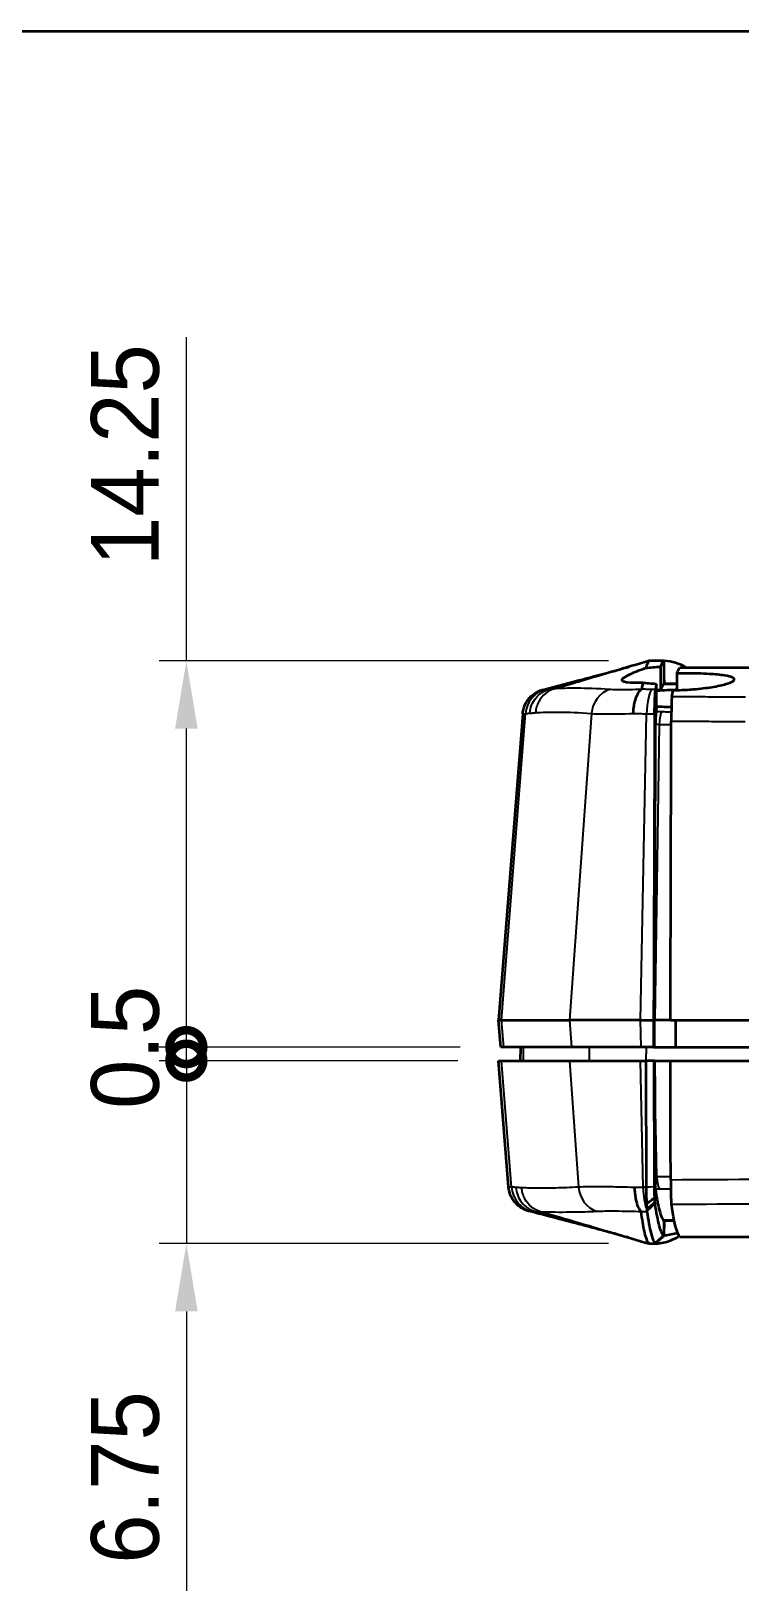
# Model space of a CAD drawing. Header units: millimetres. Extents: x 0 to 1594, y 0 to 281.
# Drawn here: x 492.7 to 518.8, y 223.5 to 281 of the extents above; entities that cross this region are included whole.
import ezdxf

# ---------------------------------------------------------------- set-up
doc = ezdxf.new("R2010")
doc.units = ezdxf.units.MM
doc.layers.get('Defpoints').update_dxf_attribs({"lineweight": 25})
for name, color, linetype, lineweight in [('Border (ISO)', 7, 'Continuous', 35), ('Dimension (ISO)', 7, 'Continuous', 18), ('Visible (ISO)', 7, 'Continuous', 35), ('Visible Narrow (ISO)', 7, 'Continuous', 25)]:
    doc.layers.add(name, color=color, linetype=linetype, lineweight=lineweight)
doc.styles.add('Note Text (TK)', font='')
doc.styles.get('Note Text (TK)').set_extended_font_data('MS PGothic')
doc.dimstyles.new('Default - Method 1b (TK)', dxfattribs={"dimtxt": 2.5, "dimasz": 2.5, "dimexe": 1, "dimexo": 1.5, "dimgap": 1, "dimtad": 1, "dimtoh": 1, "dimrnd": 1e-08, "dimdsep": 46, "dimtxsty": 'Note Text (TK)', "dimcen": 0.09, "dimdle": 5, "dimclrd": 100, "dimclre": 100, "dimclrt": 7, "dimadec": 1, "dimazin": 1, "dimtfac": 1, "dimtmove": 0, "dimatfit": 3, "dimfxl": 0, "dimtolj": 1, "dimlwd": -1, "dimlwe": -1, "dimarcsym": 0})

# ---------------------------------------------------------------- blocks, each defined once
blk = doc.blocks.new('図面枠 tk図枠')
at = {"layer": 'Border (ISO)'}
blk.add_line((14.5, 289), (405.5, 289), dxfattribs=at)
blk = doc.blocks.new('_DotSmall')
at = {"color": 0, "linetype": 'ByBlock', "const_width": 0.5}
blk.add_lwpolyline([(-0.0625, 0, 1), (0.0625, 0, 1)], format="xyb", close=True, dxfattribs=at)
blk = doc.blocks.new('*D36')
at = {"layer": 'Defpoints', "color": 0, "transparency": 16777216}
for p in [(498.391, 257.766), (515.467, 257.766), (509.991, 243.516)]:
    blk.add_point(p, dxfattribs=at)
at = {"layer": 'Dimension (ISO)', "color": 100, "transparency": 16777216}
for p, q in [((498.391, 257.766), (498.391, 269.709)), ((513.967, 257.766), (497.391, 257.766)), ((498.391, 243.516), (498.391, 255.266)), ((508.491, 243.516), (497.391, 243.516))]:
    blk.add_line(p, q, dxfattribs=at)
blk.add_solid([(497.974, 255.266), (498.807, 255.266), (498.391, 257.766)], dxfattribs=at)
at = {"layer": 'Dimension (ISO)', "color": 100, "transparency": 16777216, "xscale": 2.5, "yscale": 2.5, "zscale": 2.5, "rotation": 270}
blk.add_blockref('_DotSmall', (498.391, 243.516), dxfattribs=at)
at = {"layer": 'Dimension (ISO)', "color": 7, "transparency": 16777216, "insert": (496.141, 261.266), "char_height": 2.5, "attachment_point": 4, "rotation": 90, "style": 'Note Text (TK)'}
blk.add_mtext('\\A1;14.25', dxfattribs=at)
blk = doc.blocks.new('*D37')
at = {"layer": 'Defpoints', "color": 0, "transparency": 16777216}
for p in [(498.391, 243.516), (509.991, 243.516), (509.913, 243.016)]:
    blk.add_point(p, dxfattribs=at)
at = {"layer": 'Dimension (ISO)', "color": 100, "transparency": 16777216}
for p, q in [((498.391, 243.516), (498.391, 246.016)), ((508.491, 243.516), (497.391, 243.516)), ((498.391, 243.016), (498.391, 243.516)), ((508.413, 243.016), (497.391, 243.016)), ((498.391, 243.016), (498.391, 240.516))]:
    blk.add_line(p, q, dxfattribs=at)
at = {"layer": 'Dimension (ISO)', "color": 100, "transparency": 16777216, "xscale": 2.5, "yscale": 2.5, "zscale": 2.5}
for p, rotation in [((498.391, 243.516), 270), ((498.391, 243.016), 90)]:
    blk.add_blockref('_DotSmall', p, dxfattribs=dict(at, rotation=rotation))
at = {"layer": 'Dimension (ISO)', "color": 7, "transparency": 16777216, "insert": (496.141, 241.235), "char_height": 2.5, "attachment_point": 4, "rotation": 90, "style": 'Note Text (TK)'}
blk.add_mtext('\\A1;0.5', dxfattribs=at)
blk = doc.blocks.new('*D38')
at = {"layer": 'Defpoints', "color": 0, "transparency": 16777216}
for p in [(498.391, 243.016), (509.913, 243.016), (515.467, 236.266)]:
    blk.add_point(p, dxfattribs=at)
at = {"layer": 'Dimension (ISO)', "color": 100, "transparency": 16777216}
for p, q in [((498.391, 243.016), (498.391, 248.016)), ((508.413, 243.016), (497.391, 243.016)), ((498.391, 243.016), (498.391, 236.266)), ((513.967, 236.266), (497.391, 236.266)), ((498.391, 233.766), (498.391, 223.456))]:
    blk.add_line(p, q, dxfattribs=at)
blk.add_solid([(497.974, 233.766), (498.807, 233.766), (498.391, 236.266)], dxfattribs=at)
at = {"layer": 'Dimension (ISO)', "color": 100, "transparency": 16777216, "xscale": 2.5, "yscale": 2.5, "zscale": 2.5, "rotation": 270}
blk.add_blockref('_DotSmall', (498.391, 243.016), dxfattribs=at)
at = {"layer": 'Dimension (ISO)', "color": 7, "transparency": 16777216, "insert": (496.141, 224.456), "char_height": 2.5, "attachment_point": 4, "rotation": 90, "style": 'Note Text (TK)'}
blk.add_mtext('\\A1;6.75', dxfattribs=at)

msp = doc.modelspace()

# ---------------------------------------------------------------- linework, layer by layer
at = {"layer": 'Visible (ISO)'}
for p, q in [((515.4663, 257.7659), (515.4669, 257.7659)), ((515.9939, 257.7659), (515.4669, 257.7659)), ((515.9939, 257.7659), (516.0345, 257.7659)), ((546.1755, 257.5159), (516.6057, 257.5159)), ((511.9761, 256.7404), (511.9759, 256.7404)), ((516.0015, 256.9155), (516.0419, 256.9159)), ((516.0019, 256.9159), (516.0419, 256.9159)), ((516.0419, 256.9159), (516.0019, 256.9159)), ((516.0419, 256.9159), (516.042, 256.9159)), ((516.0419, 256.9159), (516.042, 256.9159)), ((516.491, 256.9159), (516.042, 256.9159)), ((510.8016, 255.8122), (509.9126, 244.5159)), ((510.0248, 244.5159), (509.9126, 244.5159)), ((509.9913, 243.5159), (509.9126, 244.5159)), ((510.0248, 244.5159), (512.5297, 244.5159)), ((515.1515, 244.5159), (512.5297, 244.5159)), ((515.1515, 244.5159), (515.6317, 244.5159)), ((516.2535, 244.5159), (515.666, 244.5159)), ((516.2535, 244.5159), (546.5277, 244.5159)), ((510.1026, 243.5159), (509.9913, 243.5159)), ((512.6009, 243.5159), (510.1026, 243.5159)), ((510.7169, 243.5159), (510.7126, 243.0159)), ((515.1711, 243.5159), (512.6009, 243.5159)), ((515.6346, 243.5159), (515.1711, 243.5159)), ((515.6346, 243.5159), (515.6689, 243.5159)), ((515.6689, 243.5159), (516.4568, 243.5159)), ((516.4568, 243.5159), (546.3245, 243.5159)), ((509.9126, 243.0159), (510.0248, 243.0159)), ((510.2793, 238.3563), (509.9126, 243.0159)), ((510.0248, 243.0159), (512.5297, 243.0159)), ((512.5297, 243.0159), (515.1515, 243.0159)), ((515.1515, 243.0159), (515.3446, 243.0159)), ((515.6524, 243.0159), (515.3446, 243.0159)), ((515.6698, 243.0159), (515.6524, 243.0159)), ((515.6698, 243.0159), (516.2507, 243.0159)), ((516.2507, 243.0159), (546.5305, 243.0159)), ((516.0015, 237.1159), (516.0015, 237.1163)), ((516.0015, 237.1159), (516.3945, 237.1159)), ((515.9967, 236.5659), (515.6944, 236.2659)), ((516.0372, 236.5659), (515.9967, 236.5659)), ((516.6057, 236.5159), (546.1755, 236.5159)), ((515.4663, 236.2659), (515.4669, 236.2659)), ((515.4669, 236.2659), (515.6944, 236.2659)), ((515.6944, 236.2659), (515.733, 236.2659))]:
    msp.add_line(p, q, dxfattribs=at)
for points, knots in [([(511.5455, 256.7013), (512.0351, 256.8294), (512.5302, 256.9592), (513.2941, 257.1604), (513.5797, 257.2359), (513.9473, 257.3338), (514.0588, 257.3637), (514.1668, 257.3928), (514.1756, 257.3951), (514.1903, 257.3991), (514.1962, 257.4007), (514.2037, 257.4027), (514.2051, 257.4031), (514.2073, 257.4037), (514.2081, 257.4039), (514.256, 257.4168), (514.2525, 257.4159), (514.3407, 257.4399), (514.4, 257.4563), (514.4529, 257.4711)], [0, 0, 0, 0, 0.1518408, 0.1518408, 0.24307822, 0.24307822, 0.28682842, 0.28682842, 0.29074151, 0.29074151, 0.29345456, 0.29345456, 0.2941328, 0.2941328, 0.29447192, 0.29447192, 0.31617725, 0.31617725, 0.38715087, 0.38715087, 0.38715087, 0.38715087]), ([(515.4663, 257.7659), (514.6215, 257.5178), (513.7763, 257.2694), (512.8324, 256.992), (512.7388, 256.9645), (512.6485, 256.938)], [0.00731469, 0.00731469, 0.00731469, 0.00731469, 0.27663551, 0.27663551, 0.30823551, 0.30823551, 0.30823551, 0.30823551]), ([(515.2282, 256.9576), (515.1963, 256.9569), (515.1652, 256.9564), (514.9427, 256.9537), (514.7861, 256.9569), (514.6133, 256.9761), (514.5661, 256.9854), (514.5079, 257.0067), (514.4907, 257.0171), (514.4708, 257.0411), (514.4681, 257.0545), (514.4782, 257.0891), (514.4963, 257.1114), (514.5766, 257.1776), (514.66, 257.2256), (514.9201, 257.349), (515.1154, 257.4272), (515.3455, 257.5099)], [-0.39638899, -0.39638899, -0.39638899, -0.39638899, -0.38375, -0.38375, -0.30348239, -0.30348239, -0.2606365, -0.2606365, -0.22954791, -0.22954791, -0.19877585, -0.19877585, -0.15814432, -0.15814432, -0.0897972, -0.0897972, -0.00017084, -0.00017084, -0.00017084, -0.00017084]), ([(515.3455, 257.5099), (515.4317, 257.5189), (515.5226, 257.5269), (515.7035, 257.5403), (515.7925, 257.546), (515.884, 257.5509)], [-0.062301766, -0.062301766, -0.062301766, -0.062301766, -0.029969998, -0.029969998, -0.000655808, -0.000655808, -0.000655808, -0.000655808]), ([(515.884, 257.5509), (515.8852, 257.4119), (515.8863, 257.2729), (515.8888, 256.9877), (515.89, 256.8415), (515.8913, 256.6952)], [-0.085571128, -0.085571128, -0.085571128, -0.085571128, -0.043877625, -0.043877625, 0, 0, 0, 0]), ([(516.3498, 256.6856), (516.365, 256.6857), (516.3802, 256.6858), (516.4933, 256.6873), (516.5918, 256.69), (516.8656, 256.7015), (517.0392, 256.7133), (517.4442, 256.751), (517.6656, 256.7802), (518.0647, 256.8495), (518.2355, 256.8894), (518.49, 256.9717), (518.5707, 257.0133), (518.6261, 257.0895), (518.6069, 257.1237), (518.4823, 257.1826), (518.3834, 257.2074), (518.0991, 257.2516), (517.9069, 257.2696), (517.5524, 257.2896), (517.4109, 257.2951), (517.1737, 257.3007), (517.0824, 257.3021), (516.9108, 257.3033), (516.831, 257.3034), (516.6654, 257.3024), (516.5798, 257.3012), (516.4945, 257.2995)], [-0.79185298, -0.79185298, -0.79185298, -0.79185298, -0.78724652, -0.78724652, -0.75765748, -0.75765748, -0.70500749, -0.70500749, -0.63029955, -0.63029955, -0.55123268, -0.55123268, -0.47147827, -0.47147827, -0.39699131, -0.39699131, -0.32737104, -0.32737104, -0.24859107, -0.24859107, -0.20180218, -0.20180218, -0.17357695, -0.17357695, -0.14948679, -0.14948679, -0.12380968, -0.12380968, -0.12380968, -0.12380968]), ([(510.8016, 255.8122), (510.81, 255.9186), (510.8352, 256.016), (510.9057, 256.1966), (510.9528, 256.2723), (511.0601, 256.4165), (511.1168, 256.4678), (511.2451, 256.5734), (511.2985, 256.601), (511.3895, 256.648), (511.4213, 256.6603), (511.4719, 256.6793), (511.4902, 256.6852), (511.5202, 256.6944), (511.5318, 256.6976), (511.543, 256.7006), (511.5443, 256.7009), (511.5455, 256.7013)], [-0.0270291947, -0.0270291947, -0.0270291947, -0.0270291947, -0.0267113475, -0.0267113475, -0.0263221994, -0.0263221994, -0.0257542702, -0.0257542702, -0.024747847, -0.024747847, -0.023525552, -0.023525552, -0.0223032569, -0.0223032569, -0.0210809618, -0.0210809618, -0.0209177193, -0.0209177193, -0.0209177193, -0.0209177193]), ([(514.8846, 255.8279), (514.8847, 255.8298), (514.8847, 255.8317), (514.8874, 255.9073), (514.8934, 255.9801), (514.9117, 256.1212), (514.9241, 256.1891), (514.9663, 256.3657), (515.0019, 256.4646), (515.0865, 256.6232), (515.1346, 256.6816), (515.1859, 256.7157)], [-0.00057052, -0.00057052, -0.00057052, -0.00057052, 0, 0, 0.02219815, 0.02219815, 0.04439407, 0.04439407, 0.08351144, 0.08351144, 0.12259902, 0.12259902, 0.12259902, 0.12259902]), ([(515.7355, 256.9112), (515.6448, 256.9161), (515.5572, 256.9225), (515.3873, 256.938), (515.3054, 256.9471), (515.2282, 256.9576)], [-0.062817262, -0.062817262, -0.062817262, -0.062817262, -0.032850622, -0.032850622, -0.002177827, -0.002177827, -0.002177827, -0.002177827]), ([(515.6861, 256.4641), (515.6878, 256.5157), (515.6899, 256.5609), (515.6951, 256.6499), (515.6985, 256.6875), (515.7022, 256.7107)], [0.007590569, 0.007590569, 0.007590569, 0.007590569, 0.030442421, 0.030442421, 0.060987109, 0.060987109, 0.060987109, 0.060987109]), ([(515.7433, 256.043), (515.742, 256.1889), (515.7407, 256.3349), (515.7381, 256.6243), (515.7368, 256.7678), (515.7355, 256.9112)], [-0.08758813, -0.08758813, -0.08758813, -0.08758813, -0.043794074, -0.043794074, -0.000761087, -0.000761087, -0.000761087, -0.000761087]), ([(516.489, 256.6952), (516.3996, 256.6933), (516.3108, 256.6907), (516.1065, 256.6829), (515.9927, 256.6772), (515.8832, 256.6703)], [-0.171486977, -0.171486977, -0.171486977, -0.171486977, -0.144545174, -0.144545174, -0.108714781, -0.108714781, -0.108714781, -0.108714781]), ([(515.6691, 255.8148), (515.6695, 255.9425), (515.6714, 256.0669), (515.6767, 256.2641), (515.6796, 256.3406), (515.684, 256.428), (515.685, 256.4464), (515.6861, 256.4641)], [0, 0, 0, 0, 0.038439604, 0.038439604, 0.066276772, 0.066276772, 0.074091573, 0.074091573, 0.074091573, 0.074091573]), ([(515.7513, 256.0892), (515.765, 256.0884), (515.7788, 256.0875), (515.8905, 256.0809), (515.9922, 256.077), (516.1599, 256.0737), (516.224, 256.0732), (516.2887, 256.0733)], [-0.901819576, -0.901819576, -0.901819576, -0.901819576, -0.89721001, -0.89721001, -0.86458099, -0.86458099, -0.84482575, -0.84482575, -0.84482575, -0.84482575]), ([(516.2921, 256.2239), (516.2908, 256.1743), (516.2895, 256.1181), (516.2871, 255.9823), (516.286, 255.901), (516.2843, 255.7289), (516.2838, 255.639), (516.2835, 255.5475)], [0.017028574, 0.017028574, 0.017028574, 0.017028574, 0.040106674, 0.040106674, 0.067765635, 0.067765635, 0.095311787, 0.095311787, 0.095311787, 0.095311787]), ([(516.3092, 256.4433), (516.3057, 256.4211), (516.3022, 256.3857), (516.2965, 256.3054), (516.2943, 256.2672), (516.2921, 256.2239)], [0, 0, 0, 0, 0.029192093, 0.029192093, 0.049199093, 0.049199093, 0.049199093, 0.049199093]), ([(515.6691, 255.8148), (515.6671, 255.2165), (515.6651, 254.6183), (515.6527, 250.8522), (515.6422, 247.6839), (515.6317, 244.5159)], [0.7378008, 0.7378008, 0.7378008, 0.7378008, 0.9178436, 0.9178436, 1.8714382, 1.8714382, 1.8714382, 1.8714382]), ([(515.7068, 255.6668), (515.7067, 255.6636), (515.7066, 255.6604), (515.7053, 255.6226), (515.7044, 255.5855), (515.7031, 255.5079), (515.7027, 255.4678), (515.7026, 255.4272)], [0.038992848, 0.038992848, 0.038992848, 0.038992848, 0.040129192, 0.040129192, 0.052366773, 0.052366773, 0.064577831, 0.064577831, 0.064577831, 0.064577831]), ([(515.7171, 255.8839), (515.7147, 255.8684), (515.7125, 255.8401), (515.709, 255.7642), (515.7077, 255.7189), (515.7068, 255.6668)], [0, 0, 0, 0, 0.020376286, 0.020376286, 0.039113612, 0.039113612, 0.039113612, 0.039113612]), ([(516.2535, 244.5159), (516.2603, 247.0004), (516.267, 249.4851), (516.2771, 253.1622), (516.2803, 254.3549), (516.2835, 255.5475)], [0.0113111, 0.0113111, 0.0113111, 0.0113111, 0.759061, 0.759061, 1.1179956, 1.1179956, 1.1179956, 1.1179956]), ([(515.6317, 244.5159), (515.6322, 244.3488), (515.6327, 244.1824), (515.6336, 243.8491), (515.6341, 243.6828), (515.6346, 243.5159)], [0.00100445, 0.00100445, 0.00100445, 0.00100445, 0.05130294, 0.05130294, 0.10154371, 0.10154371, 0.10154371, 0.10154371]), ([(516.4568, 243.5159), (516.4563, 243.6823), (516.4558, 243.8489), (516.4548, 244.1826), (516.4543, 244.3493), (516.4538, 244.5159)], [0.00100204, 0.00100204, 0.00100204, 0.00100204, 0.05108109, 0.05108109, 0.10121743, 0.10121743, 0.10121743, 0.10121743]), ([(515.3446, 243.0159), (515.3446, 243.0096), (515.3447, 243.0032), (515.3458, 242.6149), (515.347, 242.2333), (515.3493, 241.4625), (515.3504, 241.0734), (515.3516, 240.6844), (515.3528, 240.2942), (515.3539, 239.9041), (515.3563, 239.1269), (515.3574, 238.7398), (515.3586, 238.3518), (515.3586, 238.3512), (515.3586, 238.3506)], [0.00518647, 0.00518647, 0.00518647, 0.00518647, 0.00709738, 0.00709738, 0.12208377, 0.12208377, 0.23948295, 0.23948295, 0.23948295, 0.35723634, 0.35723634, 0.4740992, 0.4740992, 0.47428132, 0.47428132, 0.47428132, 0.47428132]), ([(515.6663, 238.3696), (515.6663, 238.3702), (515.6663, 238.3708), (515.6651, 238.7588), (515.6639, 239.1459), (515.6616, 239.9231), (515.6605, 240.3132), (515.6593, 240.7034), (515.6582, 241.0924), (515.657, 241.4815), (515.6547, 242.2523), (515.6536, 242.6339), (515.6524, 243.0159)], [-0.47428132, -0.47428132, -0.47428132, -0.47428132, -0.4740992, -0.4740992, -0.35723634, -0.35723634, -0.23948295, -0.23948295, -0.23948295, -0.12208377, -0.12208377, -0.00709738, -0.00709738, -0.00709738, -0.00709738]), ([(516.2638, 238.6126), (516.2628, 238.9276), (516.2619, 239.2426), (516.2575, 240.7104), (516.2541, 241.8632), (516.2507, 243.0159)], [0.25678444, 0.25678444, 0.25678444, 0.25678444, 0.35159662, 0.35159662, 0.69853417, 0.69853417, 0.69853417, 0.69853417]), ([(511.0234, 237.4672), (511.0123, 237.4701), (510.9992, 237.4737), (510.966, 237.4839), (510.946, 237.4904), (510.8916, 237.5112), (510.8577, 237.5248), (510.7567, 237.5784), (510.6886, 237.6131), (510.5469, 237.7485), (510.5034, 237.7953), (510.3967, 237.9471), (510.3301, 238.0714), (510.2886, 238.2725), (510.2826, 238.3139), (510.2793, 238.3563)], [-0.135199883, -0.135199883, -0.135199883, -0.135199883, -0.134049346, -0.134049346, -0.132898809, -0.132898809, -0.131748272, -0.131748272, -0.1305977349, -0.1305977349, -0.1301685611, -0.1301685611, -0.1295887879, -0.1295887879, -0.1294471979, -0.1294471979, -0.1294471979, -0.1294471979]), ([(514.9275, 238.3383), (514.9276, 238.3364), (514.9276, 238.3345), (514.9294, 238.2594), (514.934, 238.1872), (514.9482, 238.047), (514.958, 237.9796), (514.9916, 237.8032), (515.0204, 237.7043), (515.0893, 237.5451), (515.1288, 237.4864), (515.171, 237.4519)], [-0.00057762, -0.00057762, -0.00057762, -0.00057762, 0, 0, 0.02202693, 0.02202693, 0.04405526, 0.04405526, 0.08314022, 0.08314022, 0.1222076, 0.1222076, 0.1222076, 0.1222076]), ([(515.3586, 238.3506), (515.3586, 238.3494), (515.3586, 238.3483), (515.3586, 238.3459), (515.3586, 238.3447), (515.3586, 238.3436)], [-0.0933143853, -0.0933143853, -0.0933143853, -0.0933143853, -0.09293900471, -0.09293900471, -0.09256362411, -0.09256362411, -0.09256362411, -0.09256362411]), ([(515.3586, 238.3436), (515.3587, 238.2875), (515.359, 238.2321), (515.3601, 238.1208), (515.3608, 238.0652), (515.3619, 238.0117), (515.3628, 237.9655), (515.3638, 237.9209), (515.3667, 237.8226), (515.3686, 237.7708), (515.3708, 237.7233)], [-0.092563624, -0.092563624, -0.092563624, -0.092563624, -0.074652209, -0.074652209, -0.055990033, -0.055990033, -0.055990033, -0.039890421, -0.039890421, -0.018938983, -0.018938983, -0.018938983, -0.018938983]), ([(515.6663, 238.3644), (515.6663, 238.3653), (515.6663, 238.3662), (515.6663, 238.3679), (515.6663, 238.3688), (515.6663, 238.3696)], [0.09256362411, 0.09256362411, 0.09256362411, 0.09256362411, 0.09293900471, 0.09293900471, 0.0933143853, 0.0933143853, 0.0933143853, 0.0933143853]), ([(515.6741, 237.9937), (515.6736, 238.0038), (515.6732, 238.0142), (515.6716, 238.0554), (515.6706, 238.0876), (515.6697, 238.1211), (515.6687, 238.16), (515.6679, 238.2007), (515.6668, 238.2823), (515.6664, 238.3231), (515.6663, 238.3644)], [0.034328221, 0.034328221, 0.034328221, 0.034328221, 0.039890421, 0.039890421, 0.055990033, 0.055990033, 0.055990033, 0.074652209, 0.074652209, 0.092563624, 0.092563624, 0.092563624, 0.092563624]), ([(515.6826, 238.727), (515.6828, 238.6632), (515.6837, 238.601), (515.6857, 238.5266), (515.6862, 238.51), (515.6868, 238.494)], [0, 0, 0, 0, 0.019218618, 0.019218618, 0.024995548, 0.024995548, 0.024995548, 0.024995548]), ([(515.6868, 238.494), (515.6874, 238.4562), (515.6883, 238.422), (515.6904, 238.3656), (515.6915, 238.3427), (515.694, 238.3053), (515.6953, 238.2909), (515.6968, 238.2811)], [0.025020318, 0.025020318, 0.025020318, 0.025020318, 0.038669858, 0.038669858, 0.050823885, 0.050823885, 0.063012058, 0.063012058, 0.063012058, 0.063012058]), ([(515.6968, 238.2811), (515.739, 237.9964), (515.7816, 237.7622), (515.8831, 237.3296), (515.9421, 237.1752), (516.0013, 237.1165)], [-0.84276736, -0.84276736, -0.84276736, -0.84276736, -0.48974962, -0.48974962, -0.00909003, -0.00909003, -0.00909003, -0.00909003]), ([(516.2638, 238.6126), (516.2641, 238.4854), (516.2651, 238.3615), (516.2676, 238.1648), (516.2689, 238.0882), (516.2711, 237.9904), (516.2718, 237.9624), (516.2725, 237.9363)], [0, 0, 0, 0, 0.038283453, 0.038283453, 0.066129927, 0.066129927, 0.078240337, 0.078240337, 0.078240337, 0.078240337]), ([(515.3708, 237.7233), (515.4219, 237.7667), (515.4731, 237.8098), (515.5743, 237.8942), (515.6243, 237.9355), (515.6745, 237.9765)], [-0.040849563, -0.040849563, -0.040849563, -0.040849563, -0.020168704, -0.020168704, 0, 0, 0, 0]), ([(515.3708, 237.7233), (515.371, 237.7125), (515.3713, 237.7019), (515.3726, 237.647), (515.374, 237.6069), (515.3756, 237.5722), (515.376, 237.5634), (515.3764, 237.555), (515.3768, 237.5469)], [-0.051110727, -0.051110727, -0.051110727, -0.051110727, -0.046316217, -0.046316217, -0.025692015, -0.025692015, -0.025692015, -0.020473791, -0.020473791, -0.020473791, -0.020473791]), ([(515.6823, 237.7933), (515.6819, 237.7985), (515.6816, 237.804), (515.6812, 237.8098), (515.6797, 237.8327), (515.6783, 237.8599), (515.6761, 237.9169), (515.6752, 237.9457), (515.6745, 237.9765)], [0.020473791, 0.020473791, 0.020473791, 0.020473791, 0.025692015, 0.025692015, 0.025692015, 0.046316217, 0.046316217, 0.063817412, 0.063817412, 0.063817412, 0.063817412]), ([(515.6873, 237.7446), (515.6864, 237.7505), (515.6855, 237.7575), (515.6839, 237.7738), (515.6831, 237.783), (515.6823, 237.7933)], [0, 0, 0, 0, 0.010236896, 0.010236896, 0.020473791, 0.020473791, 0.020473791, 0.020473791]), ([(515.9965, 236.5661), (515.9706, 236.5915), (515.9447, 236.6349), (515.8929, 236.7584), (515.8669, 236.8388), (515.841, 236.9373), (515.8151, 237.0357), (515.7894, 237.1523), (515.7389, 237.4175), (515.7141, 237.5651), (515.6895, 237.7296)], [0.01014874, 0.01014874, 0.01014874, 0.01014874, 0.22221276, 0.22221276, 0.43619302, 0.43619302, 0.43619302, 0.64975467, 0.64975467, 0.85701166, 0.85701166, 0.85701166, 0.85701166]), ([(516.2725, 237.9363), (516.275, 237.8859), (516.2776, 237.8424), (516.2832, 237.769), (516.2861, 237.7402), (516.289, 237.7206)], [0.078209023, 0.078209023, 0.078209023, 0.078209023, 0.101481627, 0.101481627, 0.125873557, 0.125873557, 0.125873557, 0.125873557]), ([(514.4529, 236.5608), (514.4068, 236.5737), (514.3558, 236.5878), (514.2774, 236.6092), (514.2551, 236.6152), (514.2276, 236.6227), (514.2233, 236.6239), (514.2164, 236.6257), (514.2139, 236.6264), (514.2107, 236.6273), (514.2101, 236.6274), (514.2093, 236.6276), (514.2092, 236.6277), (514.1889, 236.6331), (514.1215, 236.6513), (513.9313, 236.7023), (513.7662, 236.7463), (513.3988, 236.8438), (513.192, 236.8984), (512.6712, 237.0355), (512.351, 237.1196), (511.6962, 237.2912), (511.3595, 237.3793), (511.0234, 237.4672)], [0, 0, 0, 0, 0.06186316, 0.06186316, 0.08505523, 0.08505523, 0.08940345, 0.08940345, 0.09185416, 0.09185416, 0.09246684, 0.09246684, 0.09262001, 0.09262001, 0.11224913, 0.11224913, 0.17171649, 0.17171649, 0.2380519, 0.2380519, 0.3372007, 0.3372007, 0.44145051, 0.44145051, 0.44145051, 0.44145051]), ([(511.4634, 237.4421), (511.8966, 237.3148), (512.3915, 237.1694), (513.7763, 236.7625), (514.6215, 236.5141), (515.4663, 236.2659)], [0.09518682, 0.09518682, 0.09518682, 0.09518682, 0.1866173, 0.1866173, 0.3296457, 0.3296457, 0.3296457, 0.3296457]), ([(515.4669, 236.2659), (515.4073, 236.3239), (515.3483, 236.4774), (515.2511, 236.9127), (515.2131, 237.1533), (515.1744, 237.4468)], [0.00923043, 0.00923043, 0.00923043, 0.00923043, 0.48942822, 0.48942822, 0.85183841, 0.85183841, 0.85183841, 0.85183841]), ([(515.3768, 237.5469), (515.3777, 237.5311), (515.3786, 237.5166), (515.3805, 237.4905), (515.3816, 237.4789), (515.3826, 237.4687)], [-0.020473791, -0.020473791, -0.020473791, -0.020473791, -0.010236896, -0.010236896, 0, 0, 0, 0]), ([(515.3848, 237.4516), (515.4095, 237.2841), (515.4344, 237.1338), (515.4851, 236.8638), (515.511, 236.7451), (515.5371, 236.6448), (515.5631, 236.5444), (515.5893, 236.4626), (515.6418, 236.3362), (515.6681, 236.2917), (515.6944, 236.2659)], [-0.85701166, -0.85701166, -0.85701166, -0.85701166, -0.64975467, -0.64975467, -0.43619302, -0.43619302, -0.43619302, -0.22221276, -0.22221276, -0.00823252, -0.00823252, -0.00823252, -0.00823252]), ([(515.733, 236.2659), (515.9061, 236.2764), (516.0792, 236.3143), (516.3634, 236.4214), (516.4745, 236.4746), (516.5855, 236.539)], [-5.6883066, -5.6883066, -5.6883066, -5.6883066, -4.2834664, -4.2834664, -3.3818575, -3.3818575, -3.3818575, -3.3818575])]:
    msp.add_open_spline(points, degree=3, knots=knots, dxfattribs=at)
for points in [[(514.6049, 257.5137), (514.5542, 257.4995), (514.5035, 257.4853), (514.4529, 257.4711)], [(514.6049, 257.5137), (514.6503, 257.5264), (514.6872, 257.537), (514.7187, 257.5463)], [(515.4669, 257.7659), (515.4258, 257.7259), (515.3851, 257.6405), (515.3455, 257.5099)], [(515.9939, 257.7659), (515.9572, 257.7303), (515.9205, 257.6585), (515.884, 257.5509)], [(516.8472, 257.5159), (516.5763, 257.6662), (516.3054, 257.7495), (516.0345, 257.7659)], [(516.4945, 257.2995), (516.4927, 257.098), (516.4908, 256.8966), (516.489, 256.6952)], [(516.4945, 257.2995), (516.5314, 257.4079), (516.5685, 257.4801), (516.6057, 257.5159)], [(512.6485, 256.938), (512.4136, 256.869), (512.2018, 256.8067), (511.9761, 256.7404)], [(515.1934, 256.7247), (515.193, 256.7219), (515.1908, 256.7189), (515.1859, 256.7157)], [(515.2282, 256.9576), (515.2166, 256.8847), (515.205, 256.807), (515.1934, 256.7247)], [(515.7355, 256.9112), (515.7244, 256.8478), (515.7133, 256.7809), (515.7022, 256.7107)], [(515.8913, 256.6952), (515.8392, 256.6924), (515.7879, 256.6893), (515.7375, 256.6859)], [(515.8832, 256.6703), (515.8338, 256.6671), (515.7853, 256.6637), (515.7378, 256.6601)], [(516.0013, 256.9154), (515.9645, 256.8789), (515.9278, 256.8055), (515.8913, 256.6952)], [(516.0013, 256.9154), (516.0015, 256.9156), (516.0017, 256.9158), (516.0019, 256.9159)], [(516.0015, 256.9155), (516.1647, 256.9155), (516.3278, 256.9155), (516.491, 256.9155)], [(516.3092, 256.4433), (516.3227, 256.529), (516.3362, 256.6098), (516.3498, 256.6856)], [(515.7035, 255.7955), (515.6977, 256.0185), (515.6919, 256.2413), (515.6861, 256.4641)], [(515.7429, 256.0898), (515.7457, 256.0896), (515.7485, 256.0894), (515.7513, 256.0892)], [(515.7068, 255.6668), (515.7057, 255.7097), (515.7046, 255.7526), (515.7035, 255.7955)], [(515.7433, 256.043), (515.7346, 255.9921), (515.7258, 255.939), (515.7171, 255.8839)], [(515.6741, 237.9937), (515.6773, 238.1196), (515.6805, 238.2455), (515.6837, 238.3714)], [(515.6837, 238.3714), (515.6847, 238.4123), (515.6857, 238.4531), (515.6868, 238.494)], [(515.6745, 237.9765), (515.6743, 237.9822), (515.6742, 237.9879), (515.6741, 237.9937)], [(515.6895, 237.7296), (515.6888, 237.7346), (515.688, 237.7396), (515.6873, 237.7446)], [(516.6057, 236.5159), (516.4988, 236.6189), (516.3927, 237.0225), (516.289, 237.7206)], [(515.171, 237.4519), (515.1731, 237.4501), (515.1742, 237.4484), (515.1744, 237.4468)], [(515.3826, 237.4687), (515.3833, 237.4624), (515.384, 237.4567), (515.3848, 237.4516)], [(516.0019, 237.1159), (516.0017, 237.1161), (516.0015, 237.1163), (516.0013, 237.1165)], [(516.3944, 237.1163), (516.2634, 237.1163), (516.1325, 237.1163), (516.0015, 237.1163)], [(514.4529, 236.5608), (514.5035, 236.5466), (514.5542, 236.5324), (514.6049, 236.5182)], [(514.7187, 236.4856), (514.6872, 236.4948), (514.6503, 236.5055), (514.6049, 236.5182)], [(516.519, 236.6657), (516.3584, 236.6089), (516.1978, 236.5757), (516.0372, 236.5659)]]:
    msp.add_open_spline(points, degree=3, dxfattribs=at)
for points, weights in [([(515.6774, 244.5159), (515.6901, 250.0014), (515.7026, 255.4272)], [1.79863209395, 1.80644212085, 1.81423425465]), ([(515.6689, 243.5159), (515.6675, 244.0156), (515.666, 244.5159)], [2.04142147587, 2.04038914123, 2.03935653171]), ([(515.6698, 243.0159), (515.6762, 240.8656), (515.6826, 238.727)], [102.157859453, 102.380560776, 102.603006953])]:
    msp.add_rational_spline(points, weights, degree=2, dxfattribs=at)
at = {"layer": 'Visible Narrow (ISO)'}
for p, q in [((515.9939, 257.7659), (516.0013, 256.9154)), ((510.0248, 244.5159), (510.9045, 255.8205)), ((513.3353, 255.8228), (512.5297, 244.5159)), ((515.1515, 244.5159), (515.3737, 255.8176)), ((515.8407, 255.4259), (515.6774, 244.5159)), ((510.1026, 243.5159), (510.0248, 244.5159)), ((512.5297, 244.5159), (512.6009, 243.5159)), ((515.1711, 243.5159), (515.1515, 244.5159)), ((515.666, 244.5159), (515.6317, 244.5159)), ((510.8201, 243.5159), (510.8158, 243.0159)), ((513.2579, 243.5159), (513.2539, 243.0159)), ((515.3524, 243.5159), (515.3514, 243.0159)), ((510.3878, 238.3506), (510.0248, 243.0159)), ((512.5297, 243.0159), (512.8621, 238.3498)), ((515.2434, 238.3428), (515.1515, 243.0159)), ((515.7522, 238.7275), (515.6698, 243.0159)), ((515.3586, 238.3506), (515.6663, 238.3696)), ((515.6663, 238.3644), (515.3586, 238.3436)), ((515.3768, 237.5469), (515.6823, 237.7933)), ((515.6873, 237.7446), (515.3826, 237.4687)), ((515.6895, 237.7296), (515.3848, 237.4516)), ((511.4633, 237.4422), (511.4634, 237.4421)), ((516.0013, 237.1165), (515.9965, 236.5659)), ((516.0372, 236.5659), (516.042, 237.1159))]:
    msp.add_line(p, q, dxfattribs=at)
for centre, major_axis, ratio, start_param, end_param in [((511.8902, 255.742), (-0.102, 0.9948), 0.9884795, 0.1593879, 1.3912077), ((514.2378, 255.7444), (0.0983, 0.9952), 0.9058845, 0.3527677, 1.5814563), ((515.6228, 255.7391), (0.0097, 1), 0.2505403, 0.2363436, 1.4946938), ((515.9629, 255.3954), (0.0047, 0.5), 0.2452833, 0.2349618, 1.5120086), ((511.3736, 238.429), (-0.0703, -0.9975), 0.9885995, 4.8604933, 6.0924795), ((513.7646, 238.4282), (0.0673, -0.9977), 0.9058652, 4.7299386, 5.9600052), ((515.4924, 238.4212), (0.0072, -1), 0.2503597, 4.7891218, 5.774585), ((515.8739, 238.7667), (0.0034, -0.5), 0.2446152, 4.7892469, 6.0337922)]:
    msp.add_ellipse(centre, major_axis=major_axis, ratio=ratio, start_param=start_param, end_param=end_param, dxfattribs=at)
for points, knots in [([(514.4529, 257.4711), (513.928, 257.324), (513.4032, 257.177), (512.504, 256.9249), (512.1459, 256.8246), (511.7798, 256.7219)], [-0.52679191, -0.52679191, -0.52679191, -0.52679191, -0.33276736, -0.33276736, -0.19428658, -0.19428658, -0.19428658, -0.19428658]), ([(511.0638, 255.8364), (511.0713, 255.9381), (511.0942, 256.0385), (511.1688, 256.2275), (511.2204, 256.3161), (511.3475, 256.4733), (511.423, 256.5418), (511.5909, 256.6527), (511.6833, 256.6949), (511.7798, 256.7219)], [0, 0, 0, 0, 0.25, 0.25, 0.5, 0.5, 0.75, 0.75, 1, 1, 1, 1]), ([(511.9759, 256.7404), (511.8539, 256.7044), (511.7401, 256.6443), (511.5414, 256.4827), (511.4585, 256.3827), (511.3629, 256.207), (511.3356, 256.1413), (511.2952, 256.0049), (511.2823, 255.9346), (511.2765, 255.8616), (511.2764, 255.8598), (511.2762, 255.8579)], [-0.12094682, -0.12094682, -0.12094682, -0.12094682, -0.08188263, -0.08188263, -0.04281726, -0.04281726, -0.02140889, -0.02140889, 0, 0, 0.00056281, 0.00056281, 0.00056281, 0.00056281]), ([(511.6293, 256.7078), (511.5959, 256.7048), (511.5719, 256.7028), (511.5484, 256.7011), (511.5441, 256.7009), (511.5455, 256.7013)], [-0.14571642, -0.14571642, -0.14571642, -0.14571642, -0.07432416, -0.07432416, -0.02091772, -0.02091772, -0.02091772, -0.02091772]), ([(511.7798, 256.7219), (511.753, 256.7194), (511.7275, 256.717), (511.6786, 256.7124), (511.6554, 256.7103), (511.6334, 256.7082)], [-0.092259807, -0.092259807, -0.092259807, -0.092259807, -0.046140482, -0.046140482, 0, 0, 0, 0]), ([(511.9761, 256.7404), (511.9584, 256.7387), (511.941, 256.737), (511.9067, 256.7337), (511.8899, 256.7321), (511.8733, 256.7306), (511.857, 256.7291), (511.8411, 256.7276), (511.8099, 256.7247), (511.7947, 256.7233), (511.7798, 256.7219)], [-0.10265177, -0.10265177, -0.10265177, -0.10265177, -0.07708521, -0.07708521, -0.05118018, -0.05118018, -0.05118018, -0.02559009, -0.02559009, -0.00002117, -0.00002117, -0.00002117, -0.00002117]), ([(514.0186, 256.709), (513.5479, 256.7471), (513.153, 256.7538), (512.476, 256.7573), (512.1968, 256.7509), (511.9759, 256.7404)], [-0.61857471, -0.61857471, -0.61857471, -0.61857471, -0.30928736, -0.30928736, -0.00033602, -0.00033602, -0.00033602, -0.00033602]), ([(515.1859, 256.7157), (514.8844, 256.702), (514.6082, 256.6961), (514.2586, 256.6979), (514.1458, 256.701), (514.0575, 256.7063)], [-0.15442609, -0.15442609, -0.15442609, -0.15442609, -0.06134954, -0.06134954, -0.00818356, -0.00818356, -0.00818356, -0.00818356]), ([(515.5736, 256.7119), (515.5297, 256.7122), (515.4862, 256.713), (515.3618, 256.7161), (515.2823, 256.7194), (515.2051, 256.724)], [-0.041142835, -0.041142835, -0.041142835, -0.041142835, -0.027596148, -0.027596148, -0.002007434, -0.002007434, -0.002007434, -0.002007434]), ([(515.7022, 256.7107), (515.6809, 256.7109), (515.6596, 256.7111), (515.6167, 256.7115), (515.5951, 256.7117), (515.5736, 256.7119)], [-0.013230698, -0.013230698, -0.013230698, -0.013230698, -0.006659867, -0.006659867, 0, 0, 0, 0]), ([(519.0226, 256.425), (518.6618, 256.4271), (518.3016, 256.4293), (517.9422, 256.4317), (517.6691, 256.4335), (517.3964, 256.4353), (516.8521, 256.4392), (516.5804, 256.4412), (516.3092, 256.4433)], [-0.27707196, -0.27707196, -0.27707196, -0.27707196, -0.16708314, -0.16708314, -0.16708314, -0.08354157, -0.08354157, -0.00005871, -0.00005871, -0.00005871, -0.00005871]), ([(510.8016, 255.8122), (510.8016, 255.812), (510.8068, 255.8123), (510.8335, 255.8143), (510.8626, 255.8167), (510.9045, 255.8205)], [0.02702919, 0.02702919, 0.02702919, 0.02702919, 0.07432416, 0.07432416, 0.14864833, 0.14864833, 0.14864833, 0.14864833]), ([(510.9045, 255.8205), (510.9284, 255.8229), (510.9537, 255.8254), (511.0068, 255.8307), (511.0347, 255.8335), (511.0638, 255.8364)], [0, 0, 0, 0, 0.046140482, 0.046140482, 0.092227272, 0.092227272, 0.092227272, 0.092227272]), ([(511.0638, 255.8364), (511.0799, 255.838), (511.0965, 255.8396), (511.1304, 255.843), (511.1477, 255.8447), (511.1655, 255.8465), (511.1835, 255.8483), (511.2019, 255.8502), (511.2388, 255.854), (511.2573, 255.8559), (511.2762, 255.8579)], [0.0000537, 0.0000537, 0.0000537, 0.0000537, 0.02559009, 0.02559009, 0.05118018, 0.05118018, 0.05118018, 0.07708521, 0.07708521, 0.10210248, 0.10210248, 0.10210248, 0.10210248]), ([(511.2762, 255.8579), (511.5085, 255.8702), (511.7974, 255.8777), (512.4854, 255.8739), (512.8852, 255.8658), (513.3353, 255.8228)], [0.00088272, 0.00088272, 0.00088272, 0.00088272, 0.30928736, 0.30928736, 0.61857471, 0.61857471, 0.61857471, 0.61857471]), ([(513.3353, 255.8228), (513.4624, 255.8143), (513.6319, 255.8105), (514.1238, 255.8085), (514.4863, 255.8143), (514.8846, 255.8279)], [0, 0, 0, 0, 0.06134954, 0.06134954, 0.150184, 0.150184, 0.150184, 0.150184]), ([(514.8846, 255.8279), (514.9817, 255.8243), (515.0811, 255.8217), (515.2455, 255.8188), (515.3094, 255.818), (515.3737, 255.8176)], [0.005886122, 0.005886122, 0.005886122, 0.005886122, 0.027596148, 0.027596148, 0.041142835, 0.041142835, 0.041142835, 0.041142835]), ([(515.3737, 255.8176), (515.3955, 255.8174), (515.4174, 255.8172), (515.461, 255.8168), (515.4829, 255.8165), (515.5047, 255.8163), (515.5595, 255.8158), (515.6143, 255.8153), (515.6691, 255.8148)], [0, 0, 0, 0, 0.006659867, 0.006659867, 0.013319733, 0.013319733, 0.013319733, 0.030022342, 0.030022342, 0.030022342, 0.030022342]), ([(515.9389, 255.8819), (515.9019, 255.8822), (515.8649, 255.8825), (515.791, 255.8832), (515.7541, 255.8835), (515.7171, 255.8839)], [-0.022841624, -0.022841624, -0.022841624, -0.022841624, -0.011420812, -0.011420812, 0, 0, 0, 0]), ([(516.2858, 255.8788), (516.2332, 255.8793), (516.1806, 255.8797), (516.0649, 255.8807), (516.0019, 255.8813), (515.9389, 255.8819)], [0.003231149, 0.003231149, 0.003231149, 0.003231149, 0.019463763, 0.019463763, 0.038927525, 0.038927525, 0.038927525, 0.038927525]), ([(516.2835, 255.5475), (516.5033, 255.5457), (516.7234, 255.5439), (517.2193, 255.54), (517.4953, 255.5379), (517.7717, 255.5359), (518.1833, 255.533), (518.5957, 255.5302), (519.009, 255.5276)], [0.01673319, 0.01673319, 0.01673319, 0.01673319, 0.08354157, 0.08354157, 0.16708314, 0.16708314, 0.16708314, 0.29149147, 0.29149147, 0.29149147, 0.29149147]), ([(515.7026, 255.4272), (515.7115, 255.4271), (515.7203, 255.427), (515.7663, 255.4266), (515.8035, 255.4262), (515.8407, 255.4259)], [0.008705079, 0.008705079, 0.008705079, 0.008705079, 0.011420812, 0.011420812, 0.022841624, 0.022841624, 0.022841624, 0.022841624]), ([(515.8407, 255.4259), (515.9041, 255.4253), (515.9675, 255.4247), (516.0944, 255.4236), (516.1579, 255.423), (516.2214, 255.4224), (516.242, 255.4222), (516.2626, 255.422), (516.2832, 255.4219)], [-0.038927525, -0.038927525, -0.038927525, -0.038927525, -0.019463763, -0.019463763, 0, 0, 0, 0.006316845, 0.006316845, 0.006316845, 0.006316845]), ([(510.3878, 238.3506), (510.3437, 238.3534), (510.3129, 238.355), (510.2847, 238.3564), (510.2793, 238.3565), (510.2793, 238.3563)], [0, 0, 0, 0, 0.0791082, 0.0791082, 0.1294472, 0.1294472, 0.1294472, 0.1294472]), ([(510.5492, 238.3395), (510.5383, 238.3402), (510.5276, 238.341), (510.5171, 238.3417), (510.4938, 238.3433), (510.4714, 238.3449), (510.4283, 238.3478), (510.4076, 238.3492), (510.3878, 238.3506)], [0.059209043, 0.059209043, 0.059209043, 0.059209043, 0.076466456, 0.076466456, 0.076466456, 0.114699685, 0.114699685, 0.152932913, 0.152932913, 0.152932913, 0.152932913]), ([(510.7624, 238.3247), (510.7435, 238.326), (510.725, 238.3274), (510.6881, 238.33), (510.6698, 238.3312), (510.6518, 238.3325), (510.6339, 238.3337), (510.6164, 238.3349), (510.5822, 238.3373), (510.5655, 238.3384), (510.5492, 238.3395)], [0.00075958, 0.00075958, 0.00075958, 0.00075958, 0.02591523, 0.02591523, 0.05183046, 0.05183046, 0.05183046, 0.07774569, 0.07774569, 0.10361472, 0.10361472, 0.10361472, 0.10361472]), ([(510.5492, 238.3395), (510.5568, 238.2378), (510.5799, 238.1375), (510.6546, 237.9484), (510.7063, 237.8598), (510.8336, 237.7026), (510.9092, 237.634), (511.0772, 237.5232), (511.1697, 237.481), (511.2662, 237.4539)], [0, 0, 0, 0, 0.25, 0.25, 0.5, 0.5, 0.75, 0.75, 1, 1, 1, 1]), ([(512.8621, 238.3498), (512.5608, 238.3301), (512.2818, 238.3216), (511.6183, 238.309), (511.2708, 238.3116), (510.907, 238.3199), (510.8322, 238.3221), (510.7624, 238.3247)], [0, 0, 0, 0, 0.20670976, 0.20670976, 0.53744536, 0.53744536, 0.63045012, 0.63045012, 0.63045012, 0.63045012]), ([(511.4633, 237.4422), (511.3412, 237.4782), (511.2273, 237.5383), (511.0284, 237.6999), (510.9454, 237.7999), (510.8495, 237.9756), (510.8221, 238.0413), (510.7816, 238.1777), (510.7685, 238.248), (510.7627, 238.3209), (510.7626, 238.3228), (510.7624, 238.3247)], [0, 0, 0, 0, 0.03906433, 0.03906433, 0.07812931, 0.07812931, 0.09953371, 0.09953371, 0.12093848, 0.12093848, 0.12150119, 0.12150119, 0.12150119, 0.12150119]), ([(514.9275, 238.3383), (514.7518, 238.3435), (514.5805, 238.3477), (514.1695, 238.3559), (513.9355, 238.359), (513.7246, 238.3602), (513.543, 238.3612), (513.3793, 238.3609), (513.0899, 238.3575), (512.9645, 238.3548), (512.8621, 238.3498)], [0.00356089, 0.00356089, 0.00356089, 0.00356089, 0.04415114, 0.04415114, 0.10532525, 0.10532525, 0.10532525, 0.15798788, 0.15798788, 0.2106505, 0.2106505, 0.2106505, 0.2106505]), ([(515.2434, 238.3428), (515.1842, 238.3424), (515.1254, 238.3418), (515.0202, 238.3403), (514.9737, 238.3394), (514.9275, 238.3383)], [0, 0, 0, 0, 0.013298236, 0.013298236, 0.023974509, 0.023974509, 0.023974509, 0.023974509]), ([(515.3586, 238.3436), (515.3445, 238.3435), (515.3304, 238.3434), (515.2919, 238.3431), (515.2677, 238.3429), (515.2434, 238.3428)], [0.017923167, 0.017923167, 0.017923167, 0.017923167, 0.022228807, 0.022228807, 0.029638409, 0.029638409, 0.029638409, 0.029638409]), ([(515.6968, 238.2811), (515.7218, 238.2812), (515.7469, 238.2814), (515.797, 238.2817), (515.822, 238.2819), (515.8471, 238.282)], [-0.015467835, -0.015467835, -0.015467835, -0.015467835, -0.007733918, -0.007733918, 0, 0, 0, 0]), ([(516.2634, 238.7309), (516.2539, 238.7308), (516.2444, 238.7308), (516.2348, 238.7307), (516.2118, 238.7306), (516.1888, 238.7304), (516.0808, 238.7297), (515.996, 238.7292), (515.8582, 238.7282), (515.8052, 238.7279), (515.7522, 238.7275)], [-0.052257183, -0.052257183, -0.052257183, -0.052257183, -0.049338599, -0.049338599, -0.049338599, -0.042277453, -0.042277453, -0.016260559, -0.016260559, 0, 0, 0, 0]), ([(515.8471, 238.282), (515.8997, 238.2823), (515.9524, 238.2827), (516.0894, 238.2835), (516.1738, 238.284), (516.2608, 238.2846), (516.2635, 238.2846), (516.2661, 238.2846)], [0, 0, 0, 0, 0.016260559, 0.016260559, 0.042277453, 0.042277453, 0.043087497, 0.043087497, 0.043087497, 0.043087497]), ([(546.5175, 238.6126), (544.2778, 238.626), (542.0091, 238.635), (536.962, 238.6487), (534.1763, 238.652), (531.3906, 238.652), (528.6049, 238.652), (525.8192, 238.6487), (520.7722, 238.635), (518.5035, 238.626), (516.2638, 238.6126)], [0.0160775, 0.0160775, 0.0160775, 0.0160775, 0.6965996, 0.6965996, 1.5194284, 1.5194284, 1.5194284, 2.3422571, 2.3422571, 3.0227792, 3.0227792, 3.0227792, 3.0227792]), ([(516.289, 237.7206), (518.5545, 237.7321), (520.8488, 237.7398), (525.8881, 237.7513), (528.6394, 237.7541), (531.3906, 237.7541), (534.1419, 237.7541), (536.8931, 237.7513), (541.9324, 237.7398), (544.2268, 237.7321), (546.4922, 237.7206)], [-3.0387984, -3.0387984, -3.0387984, -3.0387984, -2.3422571, -2.3422571, -1.5194284, -1.5194284, -1.5194284, -0.6965996, -0.6965996, -0.0000583, -0.0000583, -0.0000583, -0.0000583]), ([(511.0234, 237.4672), (511.0222, 237.4675), (511.0269, 237.4675), (511.0525, 237.4664), (511.0799, 237.465), (511.1176, 237.4628)], [-0.13519988, -0.13519988, -0.13519988, -0.13519988, -0.0791082, -0.0791082, 0, 0, 0, 0]), ([(511.1176, 237.4628), (511.1358, 237.4617), (511.1549, 237.4606), (511.1946, 237.4582), (511.2152, 237.457), (511.2367, 237.4557), (511.2464, 237.4551), (511.2562, 237.4545), (511.2662, 237.4539)], [-0.152932913, -0.152932913, -0.152932913, -0.152932913, -0.114699685, -0.114699685, -0.076466456, -0.076466456, -0.076466456, -0.05918675, -0.05918675, -0.05918675, -0.05918675]), ([(511.2662, 237.4539), (511.2813, 237.453), (511.2967, 237.4521), (511.3282, 237.4503), (511.3444, 237.4493), (511.3609, 237.4483), (511.3774, 237.4474), (511.3942, 237.4464), (511.4284, 237.4443), (511.4457, 237.4432), (511.4634, 237.4421)], [-0.10363701, -0.10363701, -0.10363701, -0.10363701, -0.07774569, -0.07774569, -0.05183046, -0.05183046, -0.05183046, -0.02591523, -0.02591523, -0.00038503, -0.00038503, -0.00038503, -0.00038503]), ([(511.2662, 237.4539), (511.3445, 237.432), (511.4227, 237.41), (511.9601, 237.2594), (512.4193, 237.1307), (513.4032, 236.8549), (513.928, 236.7078), (514.4529, 236.5608)], [-0.46140224, -0.46140224, -0.46140224, -0.46140224, -0.43661717, -0.43661717, -0.29114539, -0.29114539, -0.12489789, -0.12489789, -0.12489789, -0.12489789]), ([(511.4633, 237.4422), (511.5298, 237.4402), (511.6016, 237.4384), (511.9514, 237.4319), (512.2894, 237.4299), (512.9492, 237.44), (513.2289, 237.4468), (513.5414, 237.4628)], [-0.63082469, -0.63082469, -0.63082469, -0.63082469, -0.53744536, -0.53744536, -0.20670976, -0.20670976, 0, 0, 0, 0]), ([(513.5414, 237.4628), (513.621, 237.4669), (513.7224, 237.4692), (513.9491, 237.4721), (514.0762, 237.4723), (514.2165, 237.4714), (514.3795, 237.4704), (514.5594, 237.4678), (514.8842, 237.4606), (515.0258, 237.4567), (515.171, 237.4519)], [-0.2106505, -0.2106505, -0.2106505, -0.2106505, -0.15798788, -0.15798788, -0.10532525, -0.10532525, -0.10532525, -0.04415114, -0.04415114, -0.00051012, -0.00051012, -0.00051012, -0.00051012]), ([(515.1744, 237.4468), (515.2188, 237.4483), (515.2636, 237.4495), (515.3341, 237.4509), (515.3594, 237.4513), (515.3848, 237.4516)], [-0.027459525, -0.027459525, -0.027459525, -0.027459525, -0.013298236, -0.013298236, -0.005414297, -0.005414297, -0.005414297, -0.005414297]), ([(516.0372, 236.5659), (516.0118, 236.5409), (515.9865, 236.5159), (515.9358, 236.4659), (515.9104, 236.4409), (515.8597, 236.3909), (515.8344, 236.3659), (515.7837, 236.3159), (515.7583, 236.2909), (515.733, 236.2659)], [0, 0, 0, 0, 0.250003, 0.250003, 0.5000061, 0.5000061, 0.7500091, 0.7500091, 1.0000122, 1.0000122, 1.0000122, 1.0000122])]:
    msp.add_open_spline(points, degree=3, knots=knots, dxfattribs=at)
for points in [[(516.042, 256.9159), (516.0395, 257.1993), (516.037, 257.4826), (516.0345, 257.7659)], [(511.6334, 256.7082), (511.632, 256.7081), (511.6306, 256.708), (511.6293, 256.7078)], [(514.0575, 256.7063), (514.0439, 256.7071), (514.031, 256.708), (514.0186, 256.709)], [(515.2051, 256.724), (515.2012, 256.7242), (515.1973, 256.7245), (515.1934, 256.7247)], [(515.8832, 256.6703), (515.9225, 256.7946), (515.962, 256.8765), (516.0015, 256.9155)], [(515.7171, 255.8839), (515.7285, 255.956), (515.7399, 256.0244), (515.7513, 256.0892)], [(515.7522, 238.7275), (515.729, 238.7274), (515.7058, 238.7272), (515.6826, 238.727)], [(516.0015, 237.1163), (516.0014, 237.1164), (516.0014, 237.1164), (516.0013, 237.1165)]]:
    msp.add_open_spline(points, degree=3, dxfattribs=at)

# ---------------------------------------------------------------- block references
msp.add_blockref('図面枠 tk図枠', (386.5, -8))

# ---------------------------------------------------------------- dimensions: what is measured, and where the dimension line sits
at = {"layer": 'Dimension (ISO)', "color": 100, "true_color": 0x00ff3f}
for base, p1, p2, override, picture, middle in [((498.3906, 257.7659), (509.9913, 243.5159), (515.4669, 257.7659), {"dimgap": 1, "dimtoh": 0, "dimdec": 2, "dimblk1": 'DotSmall', "dimsah": 1, "dimdle": 0, "dimtol": 0, "dimlim": 0, "dimtp": 0, "dimtm": 0, "dimtdec": 2, "dimtofl": 0, "dimatfit": 2}, '*D36', (498.3906, 264.9875)), ((498.3906, 243.0159), (515.4669, 236.2659), (509.9126, 243.0159), {"dimgap": 1, "dimtoh": 0, "dimdec": 2, "dimblk2": 'DotSmall', "dimsah": 1, "dimdle": 0, "dimtol": 0, "dimlim": 0, "dimtp": 0, "dimtm": 0, "dimtdec": 2, "dimtofl": 1, "dimatfit": 1}, '*D38', (498.3906, 227.3611)), ((498.3906, 243.5159), (509.9126, 243.0159), (509.9913, 243.5159), {"dimgap": 1, "dimtoh": 0, "dimdec": 2, "dimblk1": 'DotSmall', "dimblk2": 'DotSmall', "dimsah": 1, "dimdle": 0, "dimtol": 0, "dimlim": 0, "dimtp": 0, "dimtm": 0, "dimtdec": 2, "dimtofl": 1, "dimatfit": 1}, '*D37', (498.3906, 243.2659))]:
    dim = msp.add_linear_dim(base=base, p1=p1, p2=p2, angle=90, dimstyle='Default - Method 1b (TK)', override=override, dxfattribs=at)
    dim.commit()
    dim.dimension.update_dxf_attribs({"geometry": picture, "text_midpoint": middle, "dimtype": 160})

doc.saveas('drawing.dxf')
